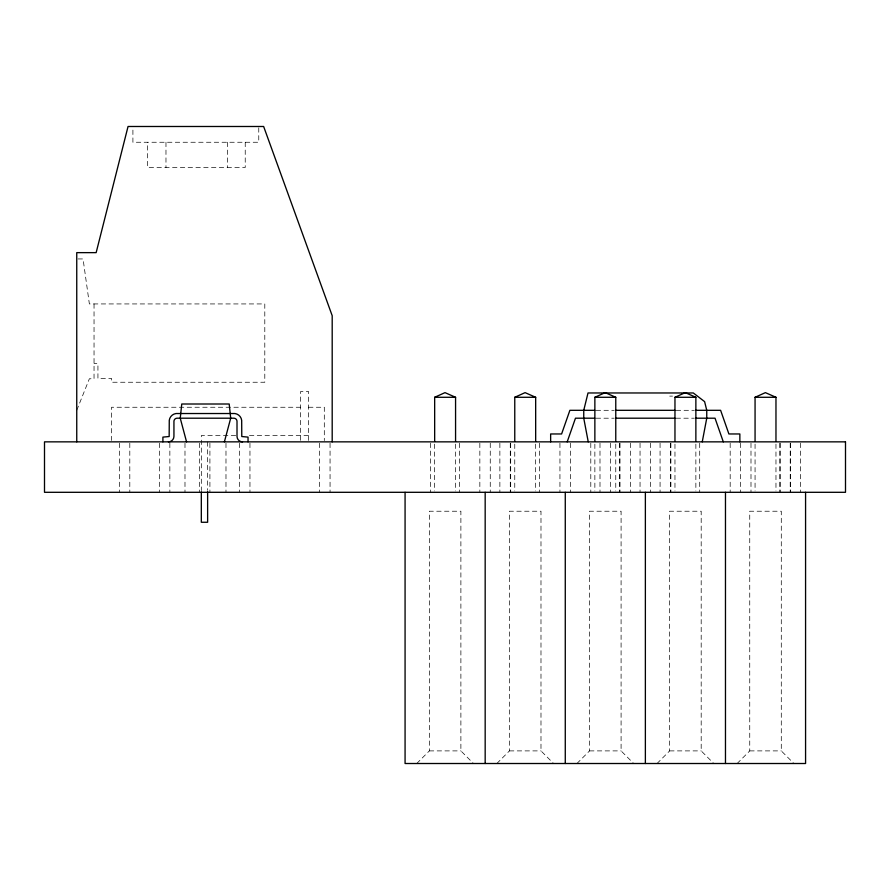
<?xml version="1.0" encoding="UTF-8"?>
<svg xmlns="http://www.w3.org/2000/svg" width="890" height="890" viewBox="0 0 890 890"><rect width="100%" height="100%" fill="white"/><g stroke="black" fill="none" stroke-linecap="round" stroke-linejoin="round"><path stroke-width="0.67" stroke-dasharray="4.45 3.34" d="M76.751 410.312L89.367 378.773L94.04 378.773L94.04 303.935M416.743 763.509L429.347 750.893L429.347 511.227L460.887 511.227L460.887 750.893L473.502 763.509M496.843 763.509L509.447 750.893L509.447 511.227L540.986 511.227L540.986 750.893L553.602 763.509M576.942 763.509L589.547 750.893L589.547 511.227L621.087 511.227L621.087 750.893L633.702 763.509M657.043 763.509L669.647 750.893L669.647 511.227L701.187 511.227L701.187 750.893L713.802 763.509M737.143 763.509L749.747 750.893L749.747 511.227L781.287 511.227L781.287 750.893L793.902 763.509M78.02 258.945L83.059 258.945L89.367 303.935L264.797 303.935L264.797 382.244L111.539 382.244L111.539 378.428L97.933 378.428L97.933 363.643L94.04 363.643M669.714 396.117L672.506 396.117M300.653 407.253L111.539 407.253L111.539 440.461M308.541 407.253L324.305 407.253L324.305 440.583M596.178 410.312L614.156 410.312M676.255 410.312L694.311 410.312M596.155 418.2L614.156 418.2M676.066 418.2L694.311 418.2M235.683 435.544L201.318 435.544L201.318 490.601M249.434 435.544L308.541 435.544M429.347 750.893L460.887 750.893M509.447 750.893L540.986 750.893M589.547 750.893L621.087 750.893M669.647 750.893L701.187 750.893M749.747 750.893L781.287 750.893M800.622 443.209L800.622 492.303M790.631 443.209L790.631 492.303M790.22 443.209L790.22 492.303M780.219 443.209L780.219 492.303M779.807 443.209L779.807 492.303M775.969 444.11L775.969 490.924M755.065 444.11L755.065 490.924M750.993 443.209L750.993 492.303M740.58 443.209L740.58 492.303M730.178 443.209L730.178 492.303M699.707 443.209L699.707 492.303M695.869 444.11L695.869 490.924M674.965 444.11L674.965 490.924M670.893 443.209L670.893 492.303M670.481 443.209L670.481 492.303M660.069 443.209L660.069 492.303M650.457 443.209L650.457 492.303M640.044 443.209L640.044 492.303M630.431 443.209L630.431 492.303M620.019 443.209L620.019 492.303M619.607 443.209L619.607 492.303M615.769 444.11L615.769 490.924M610.406 443.209L610.406 492.303M599.994 443.209L599.994 492.303M594.865 444.11L594.865 490.924M590.793 443.209L590.793 492.303M570.356 443.209L570.356 492.303M559.943 443.209L559.943 492.303M539.507 443.209L539.507 492.303M535.669 444.11L535.669 490.924M514.765 444.11L514.765 490.924M510.693 443.209L510.693 492.303M510.282 443.209L510.282 492.303M499.869 443.209L499.869 492.303M490.257 443.209L490.257 492.303M479.844 443.209L479.844 492.303M459.407 443.209L459.407 492.303M455.569 444.11L455.569 490.924M434.665 444.11L434.665 490.924M430.593 443.209L430.593 492.303M330.057 443.209L330.057 492.303M319.644 443.209L319.644 492.303M308.541 440.461L308.541 391.489L300.653 391.489L300.653 440.461M258.767 127.804L258.767 142.255L132.91 142.255L132.91 127.804M249.957 443.209L249.957 492.303M245.228 142.255L245.228 167.487L147.573 167.487L147.573 142.255M239.543 443.209L239.543 492.303M227.517 142.255L227.517 167.487M225.982 443.209L225.982 492.303M209.907 443.209L209.907 492.303M207.626 441.852L207.626 490.368M199.494 443.209L199.494 492.303M184.987 443.209L184.987 492.303M169.857 443.209L169.857 492.303M165.974 142.255L165.974 167.487M159.444 443.209L159.444 492.303M129.806 443.209L129.806 492.303M119.394 443.209L119.394 492.303"/><path stroke-width="1.33" d="M702.255 441.852L706.749 418.2L706.749 410.312L704.613 401.635L693.31 392.968L588.012 392.968L583.751 410.312L583.751 418.2L588.245 441.852M224.391 441.852L230.699 418.2L229.197 404.004L181.76 404.004L180.247 418.2L186.555 441.852M567.197 441.852L575.474 418.2L594.809 418.2M434.665 441.351L434.665 397.285L445 392.635L455.569 397.285L455.569 441.351M514.765 441.351L514.765 397.285L525.1 392.635L535.669 397.285L535.669 441.351M594.865 441.351L594.865 397.285L605.2 392.635L615.769 397.285L615.769 441.351M674.965 441.351L674.965 397.285L685.3 392.635L695.869 397.285L695.869 441.351M755.065 441.351L755.065 397.285L765.4 392.635L775.969 397.285L775.969 441.351M434.665 397.285L455.569 397.285M514.765 397.285L535.669 397.285M594.865 397.285L615.769 397.285M674.965 397.285L695.869 397.285M755.065 397.285L775.969 397.285M594.809 410.312L569.889 410.312L561.601 433.964L550.643 433.964L550.643 441.852M615.535 410.312L674.965 410.312M695.691 410.312L720.611 410.312L728.899 433.964L739.857 433.964L739.857 441.852M615.535 418.2L674.965 418.2M695.691 418.2L715.026 418.2L723.303 441.852M805.572 492.303L805.572 763.509L405.072 763.509L405.072 492.303M725.472 492.303L725.472 763.509M645.372 492.303L645.372 763.509M565.272 492.303L565.272 763.509M485.172 492.303L485.172 763.509M332.193 441.852L332.193 315.705L263.64 126.491L128.049 126.491L96.153 252.638L76.751 252.638L76.751 441.852M248.043 441.852L248.043 437.112L241.78 436.534L241.68 420.314A7.899 7.899 0 0 0 234.882 413.527L176.064 413.527A7.899 7.899 0 0 0 169.267 420.314L169.167 436.534L162.903 437.112L162.903 441.852M207.626 491.758L207.626 522.263L201.318 522.263L201.318 491.981M168.421 441.852A5.518 5.518 0 0 0 173.939 436.322L173.939 421.348A3.148 3.148 0 0 1 177.088 418.2L233.859 418.2A3.148 3.148 0 0 1 237.007 421.348L237.007 436.322A5.518 5.518 0 0 0 242.525 441.852M845.5 441.852L44.5 441.852L44.5 492.303L845.5 492.303L845.5 441.852"/></g></svg>
